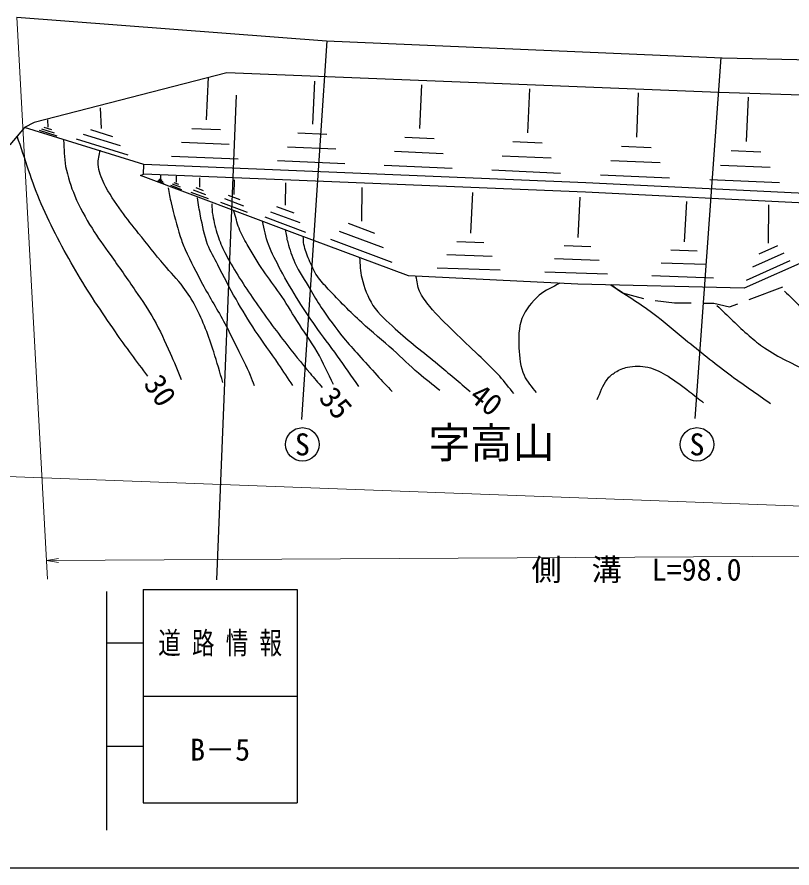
# Model space of a CAD drawing. Units: millimetres, scale not verified. Extents: x 40000 to 680000, y 20000 to 380000.
# Drawn here: x 170887 to 235391, y 205000 to 275846 of the extents above; entities that cross this region are included whole.
import ezdxf
from ezdxf.enums import TextEntityAlignment as Align

# ---------------------------------------------------------------- set-up
doc = ezdxf.new("R2010")
doc.units = ezdxf.units.MM
doc.header["$LTSCALE"] = 1000
for name, color, linetype, lineweight in [('M-BGD', 7, 'Continuous', 25), ('M-BMK-HTXT', 7, 'Continuous', 13), ('M-STR-HTXT', 7, 'Continuous', 13), ('M-STR-STRC', 7, 'Continuous', 25), ('M-TTL-BAND', 7, 'Continuous', 25)]:
    doc.layers.add(name, color=color, linetype=linetype, lineweight=lineweight)
doc.styles.add('ＭＳ ゴシック', font='')
doc.styles.get('ＭＳ ゴシック').set_extended_font_data('MS Gothic')

# ---------------------------------------------------------------- blocks, each defined once
blk = doc.blocks.new('open_arrow')
at = {"color": 0, "linetype": 'Continuous', "lineweight": -2}
blk.add_lwpolyline([(7.5, 1.25), (0, 0), (7.5, -1.25)], dxfattribs=at)

msp = doc.modelspace()

# ---------------------------------------------------------------- linework, layer by layer
at = {"layer": 'M-BGD'}
for p, q in [((170880, 275846), (196653, 273857)), ((196653, 273857), (229568, 272458)), ((229568, 272458), (268701, 271584)), ((188337, 271210), (172304, 267064)), ((186659, 267285), (186817, 270843)), ((229293, 269562), (188337, 271210)), ((195504, 266927), (195664, 270517)), ((204420, 266567), (204581, 270189)), ((213407, 266204), (213569, 269858)), ((222466, 265838), (222630, 269524)), ((252269, 268787), (229293, 269562)), ((231597, 265469), (231762, 269187)), ((177920, 266555), (177841, 268293)), ((173469, 266689), (173442, 267289)), ((171505, 266640), (170281, 265216)), ((172304, 267064), (171505, 266640)), ((181455, 263554), (171505, 266640)), ((174235, 265924), (172751, 266385)), ((174014, 266190), (172954, 266519)), ((173793, 266456), (173157, 266654)), ((178858, 265883), (177017, 266454)), ((187815, 266441), (185433, 266547)), ((180138, 264343), (175841, 265676)), ((179498, 265113), (176429, 266065)), ((196670, 266076), (194267, 266183)), ((205596, 265708), (203172, 265816)), ((188556, 265220), (184586, 265396)), ((197418, 264844), (193413, 265022)), ((214594, 265337), (212148, 265446)), ((223663, 264964), (221196, 265073)), ((206351, 264465), (202311, 264644)), ((215355, 264083), (211279, 264264)), ((232805, 264587), (230316, 264697)), ((181422, 262757), (181455, 263554)), ((218237, 262054), (181455, 263554)), ((189297, 263998), (183740, 264245)), ((198166, 263612), (192559, 263860)), ((224431, 263698), (220319, 263881)), ((207105, 263222), (201449, 263473)), ((216116, 262829), (210410, 263082)), ((233580, 263311), (229431, 263495)), ((181165, 262650), (181422, 262757)), ((194012, 257834), (181165, 262650)), ((218201, 261258), (181422, 262757)), ((183132, 261980), (182574, 262190)), ((183054, 262112), (182655, 262261)), ((182975, 262243), (182736, 262333)), ((182856, 262356), (182858, 262661)), ((184160, 262084), (184165, 262583)), ((186098, 261679), (186104, 262467)), ((188974, 261078), (188984, 262295)), ((225199, 262433), (219442, 262689)), ((234354, 262034), (228547, 262292)), ((184614, 261468), (183700, 261811)), ((184485, 261684), (183832, 261929)), ((184355, 261899), (183964, 262046)), ((186609, 261048), (185579, 261434)), ((186405, 261388), (185787, 261620)), ((193244, 260187), (193259, 262040)), ((199583, 258863), (199607, 261661)), ((245670, 260704), (218237, 262054)), ((186813, 260708), (185371, 261249)), ((189448, 260629), (188494, 260987)), ((208650, 257849), (208831, 261248)), ((217584, 257492), (217764, 260859)), ((245825, 259898), (218201, 261258)), ((190078, 259580), (187851, 260414)), ((189763, 260104), (188173, 260701)), ((193967, 259503), (192513, 260047)), ((226449, 257138), (226627, 260474)), ((233426, 257013), (233459, 260213)), ((194446, 258703), (192024, 259611)), ((194925, 257904), (191534, 259175)), ((200675, 257830), (198481, 258652)), ((201399, 256623), (197741, 257994)), ((203466, 254289), (194012, 257834)), ((202122, 255416), (197002, 257336)), ((241270, 257662), (231405, 253276)), ((209734, 257059), (207485, 257140)), ((218658, 256710), (216430, 256790)), ((234199, 256794), (232643, 256095)), ((210424, 255908), (206675, 256043)), ((227513, 256363), (225306, 256442)), ((234709, 256174), (232115, 255010)), ((219342, 255570), (215628, 255703)), ((228190, 255233), (224511, 255366)), ((235219, 255554), (231588, 253924)), ((211113, 254758), (205866, 254947)), ((220025, 254430), (214826, 254617)), ((217562, 253613), (203466, 254289)), ((228867, 254104), (223716, 254290)), ((231405, 253276), (217562, 253613)), ((220303, 253547), (221278, 252897)), ((231831, 252326), (234630, 253381)), ((221278, 252897), (223032, 252414)), ((224012, 252246), (225599, 252063)), ((225599, 252063), (226993, 252040)), ((227989, 252024), (228882, 252010)), ((228882, 252010), (230197, 251710)), ((230197, 251710), (230898, 251975))]:
    msp.add_line(p, q, dxfattribs=at)
for points, knots in [([(181772, 245932), (180872, 247170), (179939, 248385), (179071, 249646), (177930, 251305), (176790, 252970), (175779, 254711), (174730, 256517), (173741, 258366), (172909, 260282), (172114, 262115), (171565, 264046), (170893, 265928)], [0, 0, 0, 0, 1, 1, 1, 2, 2, 2, 3, 3, 3, 4, 4, 4, 4]), ([(174766, 265600), (174822, 264868), (174797, 264126), (174935, 263405), (175095, 262566), (175366, 261746), (175695, 260957), (176087, 260016), (176599, 259127), (177130, 258256), (177592, 257496), (178142, 256793), (178649, 256061), (179352, 255048), (180074, 254048), (180759, 253023), (181280, 252244), (181820, 251476), (182279, 250659), (182784, 249759), (183203, 248813), (183629, 247874), (183957, 247150), (184248, 246411), (184558, 245679)], [0, 0, 0, 0, 1, 1, 1, 2, 2, 2, 3, 3, 3, 4, 4, 4, 5, 5, 5, 6, 6, 6, 7, 7, 7, 8, 8, 8, 8]), ([(188018, 245426), (187765, 246270), (187530, 247120), (187259, 247958), (187048, 248610), (186838, 249263), (186584, 249899), (186331, 250531), (186062, 251158), (185739, 251756), (185439, 252313), (185103, 252852), (184726, 253360), (184239, 254017), (183647, 254589), (183123, 255217), (182405, 256078), (181707, 256955), (181012, 257834), (180528, 258448), (180026, 259050), (179577, 259691), (179063, 260427), (178520, 261156), (178143, 261970), (177907, 262479), (177682, 263015), (177636, 263574), (177603, 263970), (177749, 264362), (177805, 264756)], [0, 0, 0, 0, 1, 1, 1, 2, 2, 2, 3, 3, 3, 4, 4, 4, 5, 5, 5, 6, 6, 6, 7, 7, 7, 8, 8, 8, 9, 9, 9, 10, 10, 10, 10]), ([(183460, 261632), (183545, 261210), (183615, 260785), (183714, 260366), (183935, 259430), (184174, 258495), (184473, 257581), (184595, 257208), (184737, 256842), (184895, 256483), (185327, 255505), (185828, 254558), (186330, 253614), (186922, 252501), (187596, 251434), (188187, 250322), (188542, 249655), (188868, 248973), (189200, 248296), (189572, 247539), (189958, 246788), (190298, 246017), (190420, 245739), (190523, 245454), (190635, 245173)], [0, 0, 0, 0, 1, 1, 1, 2, 2, 2, 3, 3, 3, 4, 4, 4, 5, 5, 5, 6, 6, 6, 7, 7, 7, 8, 8, 8, 8]), ([(193843, 245173), (193449, 245763), (193061, 246358), (192661, 246945), (192024, 247880), (191339, 248784), (190720, 249731), (190160, 250587), (189623, 251459), (189116, 252347), (188579, 253288), (188092, 254255), (187596, 255217), (187309, 255777), (186971, 256315), (186752, 256905), (186471, 257667), (186327, 258474), (186161, 259269), (186057, 259772), (185993, 260282), (185908, 260788)], [0, 0, 0, 0, 1, 1, 1, 2, 2, 2, 3, 3, 3, 4, 4, 4, 5, 5, 5, 6, 6, 6, 7, 7, 7, 7]), ([(187090, 260282), (187118, 259972), (187122, 259660), (187174, 259353), (187271, 258781), (187415, 258216), (187596, 257665), (187758, 257174), (187953, 256691), (188187, 256230), (188846, 254936), (189659, 253723), (190466, 252516), (191318, 251244), (192237, 250017), (193167, 248802), (193849, 247913), (194561, 247047), (195278, 246185), (195609, 245786), (195953, 245398), (196291, 245004)], [0, 0, 0, 0, 1, 1, 1, 2, 2, 2, 3, 3, 3, 4, 4, 4, 5, 5, 5, 6, 6, 6, 7, 7, 7, 7]), ([(197219, 245257), (196769, 246157), (196367, 247084), (195869, 247958), (195354, 248860), (194738, 249699), (194180, 250575), (193698, 251332), (193249, 252111), (192745, 252854), (192316, 253488), (191821, 254075), (191395, 254711), (190917, 255424), (190462, 256155), (190044, 256905), (189800, 257345), (189553, 257788), (189369, 258256), (189186, 258720), (189088, 259213), (188947, 259691)], [0, 0, 0, 0, 1, 1, 1, 2, 2, 2, 3, 3, 3, 4, 4, 4, 5, 5, 5, 6, 6, 6, 7, 7, 7, 7]), ([(199329, 245088), (198739, 245932), (198157, 246783), (197557, 247620), (196947, 248471), (196300, 249295), (195700, 250153), (195235, 250818), (194778, 251490), (194349, 252179), (193816, 253035), (193302, 253904), (192830, 254795), (192465, 255485), (192084, 256172), (191817, 256905), (191588, 257532), (191485, 258198), (191318, 258844)], [0, 0, 0, 0, 1, 1, 1, 2, 2, 2, 3, 3, 3, 4, 4, 4, 5, 5, 5, 6, 6, 6, 6]), ([(193212, 258134), (193282, 257781), (193326, 257422), (193421, 257074), (193577, 256499), (193763, 255928), (194012, 255386), (194364, 254618), (194846, 253918), (195278, 253191), (195581, 252681), (195876, 252165), (196206, 251672), (196789, 250803), (197407, 249955), (198063, 249140), (198463, 248643), (198905, 248181), (199329, 247705), (199833, 247140), (200337, 246574), (200849, 246017), (201266, 245562), (201693, 245116), (202115, 244666)], [0, 0, 0, 0, 1, 1, 1, 2, 2, 2, 3, 3, 3, 4, 4, 4, 5, 5, 5, 6, 6, 6, 7, 7, 7, 8, 8, 8, 8]), ([(206082, 244750), (205491, 245229), (204885, 245689), (204310, 246185), (203586, 246810), (202912, 247489), (202199, 248127), (201338, 248898), (200428, 249617), (199583, 250406), (198623, 251302), (197686, 252225), (196797, 253191), (196473, 253544), (196132, 253889), (195869, 254289), (195592, 254709), (195386, 255174), (195193, 255639), (195023, 256050), (194861, 256470), (194771, 256905), (194726, 257123), (194733, 257349), (194714, 257571)], [0, 0, 0, 0, 1, 1, 1, 2, 2, 2, 3, 3, 3, 4, 4, 4, 5, 5, 5, 6, 6, 6, 7, 7, 7, 8, 8, 8, 8]), ([(199396, 255815), (199458, 255250), (199443, 254671), (199583, 254120), (199784, 253325), (200065, 252529), (200511, 251841), (200998, 251089), (201714, 250511), (202368, 249899), (203492, 248850), (204735, 247934), (205913, 246945), (206816, 246188), (207714, 245426), (208615, 244666)], [0, 0, 0, 0, 1, 1, 1, 2, 2, 2, 3, 3, 3, 4, 4, 4, 5, 5, 5, 5]), ([(212244, 244497), (211850, 244976), (211479, 245473), (211062, 245932), (210501, 246551), (209887, 247120), (209290, 247705), (208621, 248359), (207926, 248985), (207264, 249646), (206574, 250335), (205849, 250996), (205238, 251756), (204921, 252152), (204598, 252558), (204394, 253023), (204223, 253411), (204191, 253847), (204089, 254259)], [0, 0, 0, 0, 1, 1, 1, 2, 2, 2, 3, 3, 3, 4, 4, 4, 5, 5, 5, 6, 6, 6, 6]), ([(216058, 253686), (215490, 253352), (214844, 253125), (214354, 252685), (213756, 252147), (213210, 251494), (212919, 250744), (212623, 249979), (212633, 249115), (212666, 248296), (212697, 247524), (212788, 246729), (213088, 246017), (213316, 245477), (213764, 245060), (214101, 244582)], [0, 0, 0, 0, 1, 1, 1, 2, 2, 2, 3, 3, 3, 4, 4, 4, 5, 5, 5, 5]), ([(233600, 243653), (232446, 244469), (231270, 245255), (230139, 246101), (228904, 247025), (227713, 248006), (226509, 248971), (225604, 249696), (224739, 250473), (223808, 251166), (222675, 252009), (221472, 252753), (220303, 253547)], [0, 0, 0, 0, 1, 1, 1, 2, 2, 2, 3, 3, 3, 4, 4, 4, 4]), ([(234782, 253023), (235654, 252207), (236435, 251281), (237398, 250575), (238414, 249830), (239560, 249274), (240690, 248718), (243021, 247571), (245433, 246589), (247865, 245679), (249223, 245171), (250623, 244779), (252001, 244328)], [0, 0, 0, 0, 1, 1, 1, 2, 2, 2, 3, 3, 3, 4, 4, 4, 4]), ([(229126, 251841), (230027, 250997), (230894, 250117), (231827, 249309), (232236, 248955), (232641, 248591), (233093, 248296), (234263, 247532), (235530, 246920), (236807, 246354), (238973, 245396), (241253, 244722), (243476, 243906)], [0, 0, 0, 0, 1, 1, 1, 2, 2, 2, 3, 3, 3, 4, 4, 4, 4]), ([(219166, 243991), (219447, 244553), (219625, 245181), (220010, 245679), (220193, 245916), (220431, 246112), (220685, 246270), (220996, 246463), (221339, 246620), (221698, 246692), (222250, 246802), (222836, 246810), (223386, 246692), (223990, 246562), (224539, 246240), (225074, 245932), (225704, 245570), (226266, 245101), (226847, 244666), (227248, 244366), (227635, 244047), (228029, 243738)], [0, 0, 0, 0, 1, 1, 1, 2, 2, 2, 3, 3, 3, 4, 4, 4, 5, 5, 5, 6, 6, 6, 7, 7, 7, 7])]:
    msp.add_open_spline(points, degree=3, knots=knots, dxfattribs=at)
at = {"layer": 'M-STR-HTXT'}
for p, q in [((170880, 275846), (173434, 229044)), ((264324, 234060), (106063, 239968)), ((271520, 231143), (173350, 230588))]:
    msp.add_line(p, q, dxfattribs=at)
at = {"layer": 'M-STR-STRC'}
for p, q in [((196670, 273856), (194570, 242335)), ((229468, 272463), (227304, 242409)), ((189118, 269351), (187483, 228981)), ((181376, 228177), (194207, 228177)), ((181376, 228177), (181376, 210411)), ((194207, 228177), (194207, 210411)), ((178321, 228021), (178321, 208138)), ((178321, 223744), (181376, 223744)), ((181376, 219294), (194207, 219294)), ((178321, 215153), (181376, 215153)), ((181376, 210411), (194207, 210411))]:
    msp.add_line(p, q, dxfattribs=at)
for centre in [(194639, 240265), (227483, 240265)]:
    msp.add_circle(centre, 1393, dxfattribs=at)
at = {"layer": 'M-TTL-BAND'}
msp.add_line((40000, 205000), (579000, 205000), dxfattribs=at)

# ---------------------------------------------------------------- block references
at = {"layer": 'M-STR-HTXT', "xscale": 133, "yscale": 133, "rotation": 0.3}
msp.add_blockref('open_arrow', (173350, 230588), dxfattribs=at)

# ---------------------------------------------------------------- texts
at = {"layer": 'M-BGD', "style": 'ＭＳ ゴシック'}
for s, rotation, p in [('30', 303.592, (180904, 244987)), ('35', 310.398, (195509, 243714)), ('40', 321.774, (208068, 243604))]:
    msp.add_text(s, height=1833, rotation=rotation, dxfattribs=at).set_placement(p, align=Align.BOTTOM_LEFT)
at = {"layer": 'M-BMK-HTXT', "style": 'ＭＳ ゴシック'}
msp.add_text('字高山', height=2566, dxfattribs=at).set_placement((205122, 238344), align=Align.BOTTOM_LEFT)
at = {"layer": 'M-STR-HTXT', "style": 'ＭＳ ゴシック'}
msp.add_text('側\u3000溝\u3000L=98.0', height=1833, dxfattribs=at).set_placement((213711, 228373), align=Align.BOTTOM_LEFT)
at = {"layer": 'M-STR-STRC', "style": 'ＭＳ ゴシック'}
for s, p in [('S', (194639, 240265)), ('S', (227483, 240265)), ('B－5', (187792, 214852))]:
    msp.add_text(s, height=1833, dxfattribs=at).set_placement(p, align=Align.MIDDLE_CENTER)
at = {"layer": 'M-STR-STRC', "style": 'ＭＳ ゴシック', "width": 0.75}
msp.add_text('道 路 情 報', height=1833, dxfattribs=at).set_placement((187792, 223735), align=Align.MIDDLE_CENTER)

doc.saveas('drawing.dxf')
